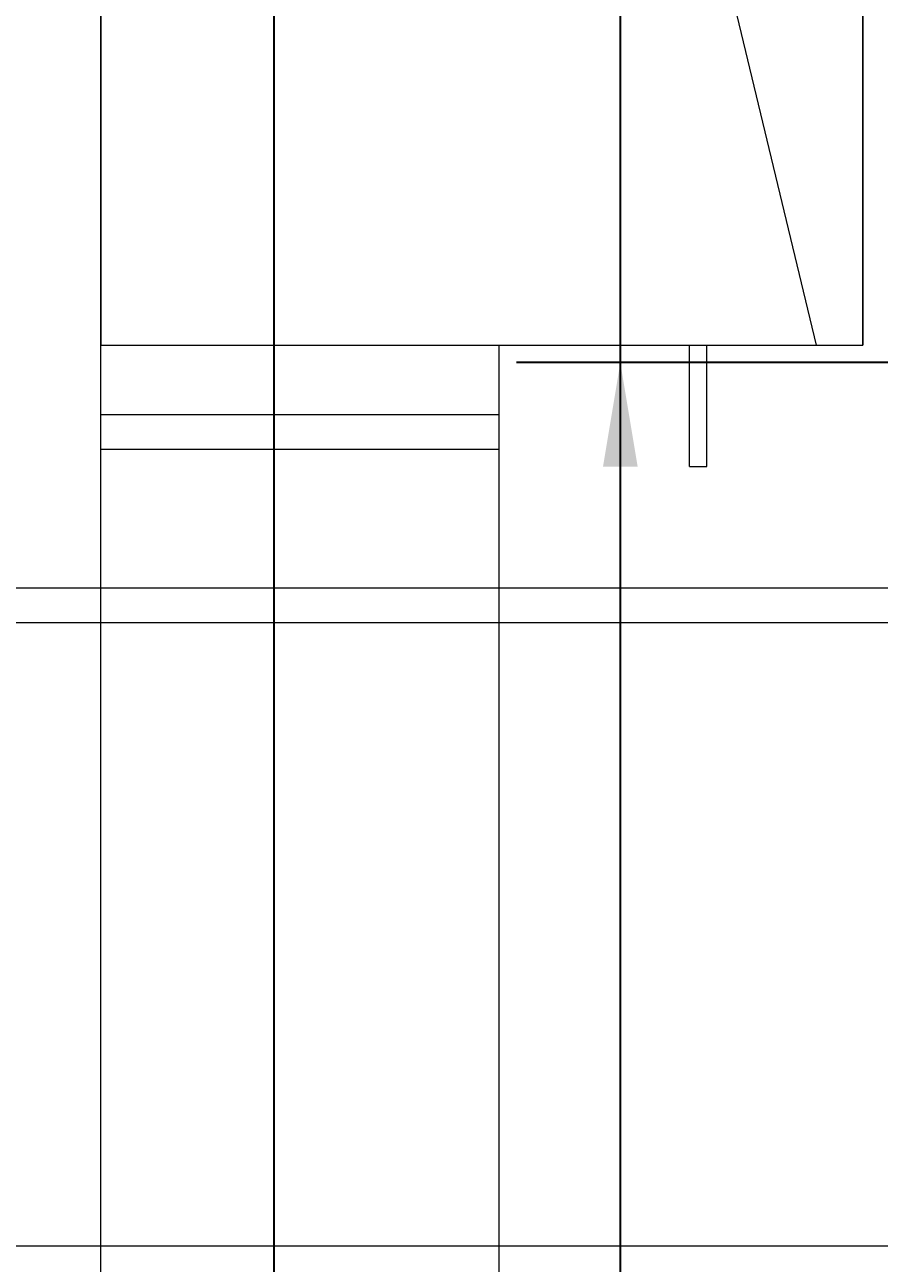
# Model space of a CAD drawing. Header units: millimetres. Extents: x -191664 to 191490, y -197311 to 10263.
# Drawn here: x 1518 to 1764.8, y -118145 to -117787.5 of the extents above; entities that cross this region are included whole.
import ezdxf

# ---------------------------------------------------------------- set-up
doc = ezdxf.new("R2010")
doc.units = ezdxf.units.MM
for name, color, linetype, lineweight in [('COTAS_P', 1, 'Continuous', 0), ('COTAS_R', 1, 'Continuous', 0), ('DET_briquetadora_frontal', 7, 'Continuous', 0), ('R15_COTAS_TRANSPORTE_P', 1, 'Continuous', 0)]:
    doc.layers.add(name, color=color, linetype=linetype, lineweight=lineweight)
doc.dimstyles.new('PLANTA_20', dxfattribs={"dimtxt": 50, "dimasz": 30, "dimexe": 30, "dimexo": 16, "dimgap": 20, "dimtad": 1, "dimtih": 1, "dimtoh": 1, "dimdec": 1, "dimzin": 0, "dimdsep": 46, "dimcen": 0.09, "dimadec": 0, "dimazin": 0, "dimtfac": 1, "dimtdec": 4, "dimtofl": 0, "dimtmove": 0, "dimatfit": 3, "dimfxl": 1, "dimtolj": 1, "dimtzin": 0, "dimarcsym": 0})

# ---------------------------------------------------------------- blocks, each defined once
blk = doc.blocks.new('*D84')
at = {"layer": 'COTAS_R', "color": 0, "lineweight": -2, "transparency": 16777216}
for p, q in [((506, -116532.75), (1620, -116532.75)), ((1590, -119170), (1590, -116562.75)), ((506, -119200), (1620, -119200))]:
    blk.add_line(p, q, dxfattribs=at)
at = {"layer": 'COTAS_R', "color": 0, "transparency": 16777216}
for points in [[(1585, -116562.75), (1595, -116562.75), (1590, -116532.75)], [(1585, -119170), (1595, -119170), (1590, -119200)]]:
    blk.add_solid(points, dxfattribs=at)
at = {"layer": 'Defpoints', "color": 0, "transparency": 16777216}
for p in [(490, -116532.75), (1590, -116532.75), (490, -119200)]:
    blk.add_point(p, dxfattribs=at)
blk = doc.blocks.new('*D85')
at = {"layer": 'COTAS_P', "color": 0, "lineweight": -2, "transparency": 16777216}
for p, q in [((1974, -116532.75), (1660, -116532.75)), ((1690, -119170), (1690, -116562.75)), ((1974, -119200), (1660, -119200))]:
    blk.add_line(p, q, dxfattribs=at)
at = {"layer": 'COTAS_P', "color": 0, "transparency": 16777216}
for points in [[(1685, -116562.75), (1695, -116562.75), (1690, -116532.75)], [(1685, -119170), (1695, -119170), (1690, -119200)]]:
    blk.add_solid(points, dxfattribs=at)
at = {"layer": 'Defpoints', "color": 0, "transparency": 16777216}
for p in [(1690, -116532.75), (1990, -116532.75), (1990, -119200)]:
    blk.add_point(p, dxfattribs=at)
blk = doc.blocks.new('*D86')
at = {"layer": 'COTAS_P', "color": 0, "lineweight": -2, "transparency": 16777216}
for p, q in [((1974, -117885), (1660, -117885)), ((1690, -119170), (1690, -117915)), ((1974, -119200), (1660, -119200))]:
    blk.add_line(p, q, dxfattribs=at)
at = {"layer": 'COTAS_P', "color": 0, "transparency": 16777216}
for points in [[(1685, -117915), (1695, -117915), (1690, -117885)], [(1685, -119170), (1695, -119170), (1690, -119200)]]:
    blk.add_solid(points, dxfattribs=at)
at = {"layer": 'Defpoints', "color": 0, "transparency": 16777216}
for p in [(1690, -117885), (1990, -117885), (1990, -119200)]:
    blk.add_point(p, dxfattribs=at)
blk = doc.blocks.new('*D133')
at = {"layer": 'Defpoints', "color": 0, "transparency": 16777216}
for p in [(439.69, -194147.98), (217.89, -194406.09), (-500, -194490), (-500, -194490), (500, -194490)]:
    blk.add_point(p, dxfattribs=at)
at = {"layer": 'R15_COTAS_TRANSPORTE_P', "color": 0, "lineweight": -2, "transparency": 16777216}
blk.add_arc((-500, -194490), 722.77, 2.37834, 17.62166, dxfattribs=at)
at = {"layer": 'R15_COTAS_TRANSPORTE_P', "color": 0, "transparency": 16777216}
for points in [[(184.12, -194272.81), (193.59, -194269.58), (179.18, -194242.8)], [(227.15, -194459.9), (217.15, -194460.11), (222.77, -194490)]]:
    blk.add_solid(points, dxfattribs=at)

msp = doc.modelspace()

# ---------------------------------------------------------------- linework, layer by layer
at = {"layer": 'DET_briquetadora_frontal', "color": 9, "true_color": 0xb9c3c2}
for p, q in [((1540, -117880), (1540, -117020)), ((1540, -117020), (1746.55, -117880)), ((1760, -117880), (1760, -117020)), ((1540, -117880), (1540, -117460)), ((1760, -117880), (1760, -117460)), ((1540, -117880), (1540, -117505)), ((1760, -117880), (1760, -117505)), ((1540, -117671), (1540, -117880)), ((1760, -117671), (1760, -117880)), ((1540, -117696), (1540, -117880)), ((1760, -117696), (1760, -117880)), ((1540, -117880), (1746.55, -117880)), ((1540, -117880), (1760, -117880)), ((1746.55, -117880), (1760, -117880))]:
    msp.add_line(p, q, dxfattribs=at)
at = {"layer": 'DET_briquetadora_frontal', "color": 251, "true_color": 0x53616b}
for p, q in [((1540, -117880), (1655, -117880)), ((1540, -117900), (1540, -117880)), ((1655, -117900), (1655, -117880)), ((1710, -117880), (1715, -117880)), ((1710, -117885), (1710, -117880)), ((1715, -117885), (1715, -117880)), ((1710, -117885), (1715, -117885)), ((1710, -117915), (1710, -117885)), ((1715, -117915), (1715, -117885)), ((1540, -117900), (1655, -117900)), ((1540, -117910), (1540, -117900)), ((1655, -117910), (1655, -117900)), ((1540, -117910), (1655, -117910)), ((1540, -117950), (1540, -117910)), ((1540, -118200), (1540, -117910)), ((1655, -117950), (1655, -117910)), ((1655, -118200), (1655, -117910)), ((1710, -117915), (1715, -117915)), ((640, -117950), (2310, -117950)), ((1540, -117950), (1655, -117950)), ((640, -117960), (2310, -117960)), ((640, -118140), (2310, -118140))]:
    msp.add_line(p, q, dxfattribs=at)

# ---------------------------------------------------------------- dimensions: what is measured, and where the dimension line sits
at = {"layer": 'COTAS_P'}
for p2, picture, middle in [((1990, -116532.75), '*D85', (1690, -117866.375)), ((1990, -117885), '*D86', (1690, -118542.5))]:
    dim = msp.add_aligned_dim(p1=(1990, -119200), p2=p2, distance=300, text='<> P', dimstyle='PLANTA_20', dxfattribs=at)
    dim.commit()
    dim.dimension.update_dxf_attribs({"geometry": picture, "text_midpoint": middle})
at = {"layer": 'COTAS_R'}
dim = msp.add_aligned_dim(p1=(490, -119200), p2=(490, -116532.75), distance=-1100, text='<> R', dimstyle='PLANTA_20', dxfattribs=at)
dim.commit()
dim.dimension.update_dxf_attribs({"geometry": '*D84', "text_midpoint": (1590, -117866.375)})
at = {"layer": 'R15_COTAS_TRANSPORTE_P'}
dim = msp.add_angular_dim_2l(base=(217.89, -194406.09), line1=((-500, -194490), (500, -194490)), line2=((-500, -194490), (439.69, -194147.98)), dimstyle='PLANTA_20', dxfattribs=at)
dim.commit()
dim.dimension.update_dxf_attribs({"geometry": '*D133', "text_midpoint": (191490.46, -33543.69)})

doc.saveas('drawing.dxf')
